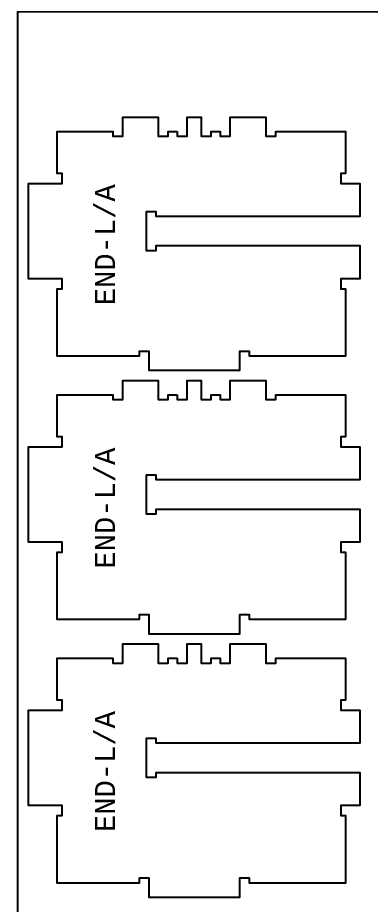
# Model space of a CAD drawing. Header units: millimetres. Extents: x -30 to 12678, y 0 to 23683.
# Drawn here: x 4973 to 5416, y 2612 to 3723 of the extents above; entities that cross this region are included whole.
import ezdxf

# ---------------------------------------------------------------- set-up
doc = ezdxf.new("R2010")
doc.units = ezdxf.units.MM
for name, color, linetype, true_color in [('0_SHEET_SPRUCEPLY_2440X122', 1, 'Continuous', 0xff0000), ('1_ANYTOOL_1MMDEEP_LABELS_S', 2, 'Continuous', 0xffff00), ('4_ANYTOOL_CUTTHROUGH_OUTSI', 5, 'Continuous', 0x0000ff)]:
    doc.layers.add(name, color=color, linetype=linetype, true_color=true_color)
doc.styles.add('MONOTXT_REGULAR', font='')
doc.styles.get('MONOTXT_REGULAR').set_extended_font_data('Monotxt')

msp = doc.modelspace()

# ---------------------------------------------------------------- linework, layer by layer
at = {"layer": '0_SHEET_SPRUCEPLY_2440X122'}
msp.add_lwpolyline([(6192.9, 1290.9), (4972.9, 1290.9), (4972.9, 3730.9), (6192.9, 3730.9)], close=True, dxfattribs=at)
at = {"layer": '4_ANYTOOL_CUTTHROUGH_OUTSI'}
for points in [[(5172.9, 3580.9), (5172.9, 3574.9), (5185.4, 3574.9), (5185.4, 3598.9), (5202.9, 3598.9), (5202.9, 3574.9), (5215.4, 3574.9), (5215.4, 3580.9), (5226.9, 3580.9), (5226.9, 3574.9), (5239.4, 3574.9), (5239.4, 3598.9), (5284, 3598.9), (5284, 3574.9), (5296.5, 3574.9), (5296.5, 3580.9), (5384, 3580.9), (5384, 3528.4), (5378, 3528.4), (5378, 3515.9), (5402, 3515.9), (5402, 3474.4), (5146.5, 3474.4), (5146.5, 3480.4), (5134, 3480.4), (5134, 3431.9), (5146.5, 3431.9), (5146.5, 3437.9), (5402, 3437.9), (5402, 3396.4), (5378, 3396.4), (5378, 3383.9), (5384, 3383.9), (5384, 3299.4), (5366.3, 3299.4), (5263.5, 3299.4), (5263.5, 3305.4), (5251, 3305.4), (5251, 3281.4), (5137.5, 3281.4), (5137.5, 3305.4), (5125, 3305.4), (5125, 3299.4), (5022.5, 3299.4), (5022.5, 3383.9), (5028.5, 3383.9), (5028.5, 3396.4), (4986.5, 3396.4), (4986.5, 3515.9), (5028.5, 3515.9), (5028.5, 3528.4), (5022.5, 3528.4), (5022.5, 3580.9), (5092, 3580.9), (5092, 3574.9), (5104.5, 3574.9), (5104.5, 3598.9), (5148.9, 3598.9), (5148.9, 3574.9), (5161.4, 3574.9), (5161.4, 3580.9)], [(5172.9, 3251.2), (5172.9, 3245.2), (5185.4, 3245.2), (5185.4, 3269.2), (5202.9, 3269.2), (5202.9, 3245.2), (5215.4, 3245.2), (5215.4, 3251.2), (5226.9, 3251.2), (5226.9, 3245.2), (5239.4, 3245.2), (5239.4, 3269.2), (5284, 3269.2), (5284, 3245.2), (5296.5, 3245.2), (5296.5, 3251.2), (5384, 3251.2), (5384, 3198.7), (5378, 3198.7), (5378, 3186.2), (5402, 3186.2), (5402, 3144.7), (5146.5, 3144.7), (5146.5, 3150.7), (5134, 3150.7), (5134, 3102.2), (5146.5, 3102.2), (5146.5, 3108.2), (5402, 3108.2), (5402, 3066.7), (5378, 3066.7), (5378, 3054.2), (5384, 3054.2), (5384, 2969.7), (5366.3, 2969.7), (5263.5, 2969.7), (5263.5, 2975.7), (5251, 2975.7), (5251, 2951.7), (5137.5, 2951.7), (5137.5, 2975.7), (5125, 2975.7), (5125, 2969.7), (5022.5, 2969.7), (5022.5, 3054.2), (5028.5, 3054.2), (5028.5, 3066.7), (4986.5, 3066.7), (4986.5, 3186.2), (5028.5, 3186.2), (5028.5, 3198.7), (5022.5, 3198.7), (5022.5, 3251.2), (5092, 3251.2), (5092, 3245.2), (5104.5, 3245.2), (5104.5, 3269.2), (5148.9, 3269.2), (5148.9, 3245.2), (5161.4, 3245.2), (5161.4, 3251.2)], [(5172.9, 2921.4), (5172.9, 2915.4), (5185.4, 2915.4), (5185.4, 2939.4), (5202.9, 2939.4), (5202.9, 2915.4), (5215.4, 2915.4), (5215.4, 2921.4), (5226.9, 2921.4), (5226.9, 2915.4), (5239.4, 2915.4), (5239.4, 2939.4), (5284, 2939.4), (5284, 2915.4), (5296.5, 2915.4), (5296.5, 2921.4), (5384, 2921.4), (5384, 2868.9), (5378, 2868.9), (5378, 2856.4), (5402, 2856.4), (5402, 2814.9), (5146.5, 2814.9), (5146.5, 2820.9), (5134, 2820.9), (5134, 2772.4), (5146.5, 2772.4), (5146.5, 2778.4), (5402, 2778.4), (5402, 2736.9), (5378, 2736.9), (5378, 2724.4), (5384, 2724.4), (5384, 2639.9), (5366.3, 2639.9), (5263.5, 2639.9), (5263.5, 2645.9), (5251, 2645.9), (5251, 2621.9), (5137.5, 2621.9), (5137.5, 2645.9), (5125, 2645.9), (5125, 2639.9), (5022.5, 2639.9), (5022.5, 2724.4), (5028.5, 2724.4), (5028.5, 2736.9), (4986.5, 2736.9), (4986.5, 2856.4), (5028.5, 2856.4), (5028.5, 2868.9), (5022.5, 2868.9), (5022.5, 2921.4), (5092, 2921.4), (5092, 2915.4), (5104.5, 2915.4), (5104.5, 2939.4), (5148.9, 2939.4), (5148.9, 2915.4), (5161.4, 2915.4), (5161.4, 2921.4)]]:
    msp.add_lwpolyline(points, close=True, dxfattribs=at)

# ---------------------------------------------------------------- texts
at = {"layer": '1_ANYTOOL_1MMDEEP_LABELS_S', "char_height": 25, "width": 319.293, "attachment_point": 5, "rotation": 90, "style": 'MONOTXT_REGULAR'}
for insert in [(5082.5, 3439), (5082.5, 3109.3), (5082.5, 2779.5)]:
    msp.add_mtext('END-L/A', dxfattribs=dict(at, insert=insert))

doc.saveas('drawing.dxf')
